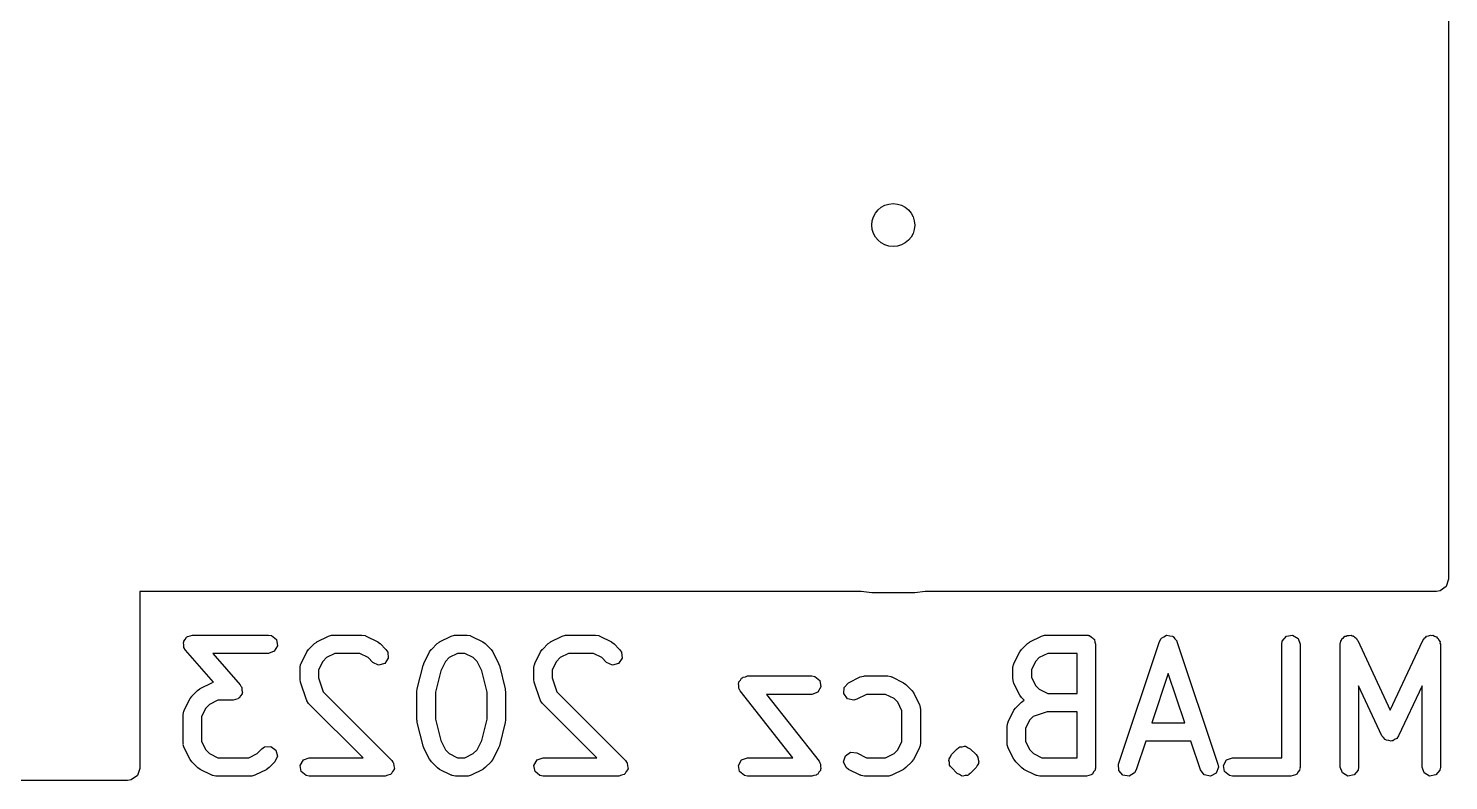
# Model space of a CAD drawing. Extents: x 0.22 to 1.78, y 0.22 to 2.18.
# Drawn here: x 1.3225 to 1.7782, y 0.2218 to 0.4631 of the extents above; entities that cross this region are included whole.
import ezdxf

# ---------------------------------------------------------------- set-up
doc = ezdxf.new("R2010")
doc.units = 0
doc.header["$MEASUREMENT"] = 0
doc.layers.add('BLACK', color=7, linetype='CONTINUOUS')

msp = doc.modelspace()

# ---------------------------------------------------------------- linework, layer by layer
at = {"layer": 'BLACK', "linetype": 'CONTINUOUS'}
for p, q in [((1.77817, 1.3355), (1.77817, 0.286386)), ((1.77548, 0.282679), (1.77427, 0.282488)), ((1.77742, 0.284095), (1.77548, 0.282679)), ((1.77817, 0.286386), (1.77742, 0.284095)), ((1.58973, 0.282488), (1.35822, 0.282488)), ((1.35822, 0.282488), (1.35822, 0.225728)), ((1.59313, 0.28209), (1.58973, 0.282488)), ((1.60687, 0.28209), (1.59313, 0.28209)), ((1.61027, 0.282488), (1.60687, 0.28209)), ((1.77427, 0.282488), (1.61027, 0.282488)), ((1.37223, 0.266071), (1.37235, 0.266275)), ((1.37237, 0.265287), (1.37223, 0.266071)), ((1.37235, 0.266511), (1.37284, 0.267131)), ((1.37235, 0.266275), (1.37235, 0.266511)), ((1.37239, 0.264491), (1.37237, 0.265287)), ((1.37256, 0.264203), (1.37239, 0.264491)), ((1.37284, 0.267131), (1.37324, 0.26782)), ((1.37324, 0.26782), (1.37346, 0.267901)), ((1.37346, 0.267901), (1.37361, 0.268084)), ((1.37361, 0.268084), (1.37439, 0.268239)), ((1.37439, 0.268239), (1.37514, 0.268511)), ((1.37514, 0.268511), (1.39951, 0.268511)), ((1.39951, 0.268511), (1.40052, 0.268333)), ((1.40052, 0.268333), (1.40207, 0.267035)), ((1.40242, 0.265046), (1.40141, 0.263296)), ((1.40207, 0.267035), (1.40242, 0.265046)), ((1.41242, 0.263897), (1.4143, 0.265771)), ((1.4143, 0.265771), (1.41502, 0.266278)), ((1.41502, 0.266278), (1.41506, 0.266325)), ((1.41506, 0.266325), (1.41881, 0.268199)), ((1.41881, 0.268199), (1.4198, 0.268492)), ((1.4198, 0.268492), (1.41997, 0.268451)), ((1.41997, 0.268451), (1.42013, 0.268511)), ((1.42013, 0.268511), (1.42951, 0.268511)), ((1.42951, 0.268511), (1.43052, 0.268333)), ((1.43052, 0.268333), (1.43065, 0.26822)), ((1.43065, 0.26822), (1.43083, 0.268199)), ((1.43083, 0.268199), (1.43458, 0.266325)), ((1.43458, 0.266325), (1.43529, 0.265799)), ((1.43529, 0.265799), (1.43535, 0.265771)), ((1.43535, 0.265771), (1.43722, 0.263897)), ((1.45179, 0.263897), (1.45367, 0.265771)), ((1.45367, 0.265771), (1.45439, 0.266278)), ((1.45439, 0.266278), (1.45443, 0.266325)), ((1.45443, 0.266325), (1.45818, 0.268199)), ((1.45818, 0.268199), (1.45917, 0.268492)), ((1.45917, 0.268492), (1.45934, 0.268451)), ((1.45934, 0.268451), (1.45951, 0.268511)), ((1.45951, 0.268511), (1.46325, 0.268511)), ((1.46325, 0.268511), (1.46426, 0.268333)), ((1.46426, 0.268333), (1.4644, 0.26822)), ((1.4644, 0.26822), (1.46458, 0.268199)), ((1.46458, 0.268199), (1.46832, 0.266325)), ((1.46832, 0.266325), (1.46903, 0.265799)), ((1.46903, 0.265799), (1.46909, 0.265771)), ((1.46909, 0.265771), (1.47097, 0.263897)), ((1.48741, 0.263897), (1.48929, 0.265771)), ((1.48929, 0.265771), (1.49001, 0.266278)), ((1.49001, 0.266278), (1.49006, 0.266325)), ((1.49006, 0.266325), (1.49381, 0.268199)), ((1.49381, 0.268199), (1.49479, 0.268492)), ((1.49479, 0.268492), (1.49496, 0.268451)), ((1.49496, 0.268451), (1.49513, 0.268511)), ((1.49513, 0.268511), (1.5045, 0.268511)), ((1.5045, 0.268511), (1.50551, 0.268333)), ((1.50551, 0.268333), (1.50564, 0.26822)), ((1.50564, 0.26822), (1.50582, 0.268199)), ((1.50582, 0.268199), (1.50957, 0.266325)), ((1.50957, 0.266325), (1.51028, 0.265799)), ((1.51028, 0.265799), (1.51034, 0.265771)), ((1.51034, 0.265771), (1.51221, 0.263897)), ((1.64114, 0.263897), (1.64302, 0.265771)), ((1.64302, 0.265771), (1.64374, 0.266278)), ((1.64374, 0.266278), (1.64379, 0.266325)), ((1.64379, 0.266325), (1.64754, 0.268199)), ((1.64754, 0.268199), (1.64852, 0.268492)), ((1.64852, 0.268492), (1.64869, 0.268451)), ((1.64869, 0.268451), (1.64886, 0.268511)), ((1.64886, 0.268511), (1.66198, 0.268511)), ((1.66198, 0.268511), (1.66236, 0.268443)), ((1.66236, 0.268443), (1.66249, 0.268466)), ((1.66249, 0.268466), (1.66261, 0.268401)), ((1.66261, 0.268401), (1.66299, 0.268333)), ((1.66299, 0.268333), (1.66358, 0.26784)), ((1.66358, 0.26784), (1.66424, 0.267456)), ((1.66424, 0.267456), (1.66433, 0.267206)), ((1.66433, 0.267206), (1.66454, 0.267035)), ((1.66454, 0.267035), (1.66467, 0.266279)), ((1.66467, 0.266279), (1.66493, 0.265558)), ((1.66493, 0.265558), (1.66493, 0.226188)), ((1.6723, 0.227122), (1.68543, 0.266492)), ((1.68543, 0.266492), (1.68591, 0.267394)), ((1.68591, 0.267394), (1.68599, 0.267438)), ((1.68599, 0.267438), (1.68602, 0.267517)), ((1.68602, 0.267517), (1.68684, 0.267962)), ((1.68684, 0.267962), (1.68763, 0.268451)), ((1.68763, 0.268451), (1.68772, 0.268439)), ((1.68772, 0.268439), (1.68779, 0.268479)), ((1.68779, 0.268479), (1.68871, 0.268292)), ((1.68871, 0.268292), (1.68963, 0.268155)), ((1.68963, 0.268155), (1.68969, 0.268091)), ((1.68969, 0.268091), (1.68977, 0.268074)), ((1.68977, 0.268074), (1.69035, 0.267343)), ((1.69035, 0.267343), (1.69097, 0.266644)), ((1.69097, 0.266644), (1.69097, 0.266559)), ((1.69097, 0.266559), (1.69103, 0.266492)), ((1.69103, 0.266492), (1.70415, 0.227122)), ((1.72464, 0.265558), (1.72482, 0.266568)), ((1.72464, 0.229141), (1.72464, 0.265558)), ((1.72482, 0.266568), (1.72612, 0.268115)), ((1.72612, 0.268115), (1.72811, 0.268466)), ((1.72811, 0.268466), (1.72986, 0.267456)), ((1.72986, 0.267456), (1.73055, 0.265558)), ((1.73055, 0.265558), (1.73055, 0.226188)), ((1.74339, 0.265558), (1.74357, 0.266568)), ((1.74339, 0.226188), (1.74339, 0.265558)), ((1.74357, 0.266568), (1.74382, 0.26687)), ((1.74382, 0.26687), (1.74392, 0.267251)), ((1.74392, 0.267251), (1.74445, 0.267621)), ((1.74445, 0.267621), (1.74487, 0.268115)), ((1.74487, 0.268115), (1.74526, 0.268184)), ((1.74526, 0.268184), (1.74558, 0.26841)), ((1.74558, 0.26841), (1.74622, 0.268354)), ((1.74622, 0.268354), (1.74686, 0.268466)), ((1.74686, 0.268466), (1.7472, 0.268269)), ((1.7472, 0.268269), (1.74759, 0.268235)), ((1.74759, 0.268235), (1.74805, 0.267779)), ((1.74805, 0.267779), (1.74861, 0.267456)), ((1.74861, 0.267456), (1.74874, 0.267086)), ((1.74874, 0.267086), (1.74902, 0.266807)), ((1.74902, 0.266807), (1.75947, 0.244419)), ((1.75947, 0.244419), (1.76992, 0.266807)), ((1.76992, 0.266807), (1.7705, 0.267647)), ((1.7705, 0.267647), (1.77086, 0.267813)), ((1.77086, 0.267813), (1.77111, 0.268115)), ((1.77111, 0.268115), (1.77175, 0.268228)), ((1.77175, 0.268228), (1.77233, 0.2685)), ((1.77233, 0.2685), (1.77272, 0.268398)), ((1.77272, 0.268398), (1.7731, 0.268466)), ((1.7731, 0.268466), (1.77366, 0.268144)), ((1.77366, 0.268144), (1.77429, 0.267977)), ((1.77429, 0.267977), (1.77451, 0.267653)), ((1.77451, 0.267653), (1.77485, 0.267456)), ((1.77485, 0.267456), (1.77507, 0.26685)), ((1.77507, 0.26685), (1.77544, 0.266322)), ((1.77544, 0.266322), (1.77541, 0.265929)), ((1.77541, 0.265929), (1.77554, 0.265558)), ((1.77554, 0.265558), (1.77554, 0.226188)), ((1.37258, 0.264082), (1.37256, 0.264203)), ((1.37269, 0.263994), (1.37258, 0.264082)), ((1.37292, 0.263614), (1.37269, 0.263994)), ((1.38188, 0.253369), (1.37292, 0.263614)), ((1.39951, 0.262606), (1.38165, 0.262606)), ((1.38165, 0.262606), (1.39049, 0.252505)), ((1.40141, 0.263296), (1.39951, 0.262606)), ((1.40999, 0.25938), (1.41187, 0.263129)), ((1.41187, 0.263129), (1.4124, 0.263838)), ((1.4124, 0.263838), (1.41242, 0.263897)), ((1.41694, 0.26006), (1.41559, 0.257362)), ((1.41813, 0.261257), (1.41694, 0.26006)), ((1.42083, 0.262606), (1.41813, 0.261257)), ((1.42881, 0.262606), (1.42083, 0.262606)), ((1.43151, 0.261257), (1.42881, 0.262606)), ((1.43305, 0.259721), (1.43151, 0.261257)), ((1.43799, 0.261045), (1.43683, 0.25939)), ((1.43722, 0.263897), (1.43781, 0.263057)), ((1.43781, 0.263057), (1.43799, 0.261045)), ((1.44936, 0.25938), (1.45124, 0.263129)), ((1.45124, 0.263129), (1.45177, 0.263838)), ((1.45177, 0.263838), (1.45179, 0.263897)), ((1.45631, 0.26006), (1.45479, 0.257029)), ((1.4575, 0.261257), (1.45631, 0.26006)), ((1.4602, 0.262606), (1.4575, 0.261257)), ((1.46256, 0.262606), (1.4602, 0.262606)), ((1.46525, 0.261257), (1.46256, 0.262606)), ((1.46645, 0.26006), (1.46525, 0.261257)), ((1.46797, 0.257029), (1.46645, 0.26006)), ((1.47097, 0.263897), (1.47147, 0.263174)), ((1.47147, 0.263174), (1.47152, 0.263129)), ((1.47152, 0.263129), (1.47339, 0.25938)), ((1.48499, 0.25938), (1.48686, 0.263129)), ((1.48686, 0.263129), (1.48739, 0.263838)), ((1.48739, 0.263838), (1.48741, 0.263897)), ((1.49193, 0.26006), (1.49058, 0.257362)), ((1.49313, 0.261257), (1.49193, 0.26006)), ((1.49582, 0.262606), (1.49313, 0.261257)), ((1.5038, 0.262606), (1.49582, 0.262606)), ((1.5065, 0.261257), (1.5038, 0.262606)), ((1.50804, 0.259721), (1.5065, 0.261257)), ((1.51298, 0.261045), (1.51182, 0.25939)), ((1.51221, 0.263897), (1.5128, 0.263057)), ((1.5128, 0.263057), (1.51298, 0.261045)), ((1.63872, 0.25938), (1.64059, 0.263129)), ((1.64059, 0.263129), (1.64112, 0.263838)), ((1.64112, 0.263838), (1.64114, 0.263897)), ((1.64566, 0.26006), (1.64431, 0.257362)), ((1.64686, 0.261257), (1.64566, 0.26006)), ((1.64955, 0.262606), (1.64686, 0.261257)), ((1.65903, 0.262606), (1.64955, 0.262606)), ((1.65903, 0.249763), (1.65903, 0.262606)), ((1.40968, 0.258059), (1.40986, 0.259069)), ((1.40968, 0.25431), (1.40968, 0.258059)), ((1.40986, 0.259069), (1.40997, 0.259204)), ((1.40997, 0.259204), (1.40999, 0.25938)), ((1.41559, 0.257362), (1.41559, 0.254789)), ((1.43488, 0.258867), (1.43305, 0.259721)), ((1.43683, 0.25939), (1.43488, 0.258867)), ((1.44727, 0.251276), (1.44914, 0.258775)), ((1.44914, 0.258775), (1.44935, 0.259241)), ((1.44935, 0.259241), (1.44936, 0.25938)), ((1.45479, 0.257029), (1.45308, 0.250197)), ((1.46968, 0.250197), (1.46797, 0.257029)), ((1.47339, 0.25938), (1.47354, 0.258891)), ((1.47354, 0.258891), (1.47362, 0.258775)), ((1.47362, 0.258775), (1.47549, 0.251276)), ((1.48467, 0.258059), (1.48485, 0.259069)), ((1.48467, 0.25431), (1.48467, 0.258059)), ((1.48485, 0.259069), (1.48497, 0.259204)), ((1.48497, 0.259204), (1.48499, 0.25938)), ((1.49058, 0.257362), (1.49058, 0.254789)), ((1.50987, 0.258867), (1.50804, 0.259721)), ((1.51182, 0.25939), (1.50987, 0.258867)), ((1.55256, 0.255141), (1.55324, 0.255388)), ((1.55324, 0.255388), (1.57387, 0.255388)), ((1.57387, 0.255388), (1.57488, 0.25521)), ((1.57488, 0.25521), (1.57642, 0.253911)), ((1.58942, 0.255076), (1.5904, 0.255368)), ((1.5904, 0.255368), (1.59057, 0.255327)), ((1.59057, 0.255327), (1.59074, 0.255388)), ((1.59074, 0.255388), (1.59824, 0.255388)), ((1.59824, 0.255388), (1.59925, 0.25521)), ((1.59925, 0.25521), (1.59938, 0.255096)), ((1.6384, 0.258059), (1.63858, 0.259069)), ((1.6384, 0.25431), (1.6384, 0.258059)), ((1.63858, 0.259069), (1.6387, 0.259204)), ((1.6387, 0.259204), (1.63872, 0.25938)), ((1.64431, 0.257362), (1.64431, 0.255007)), ((1.68823, 0.256221), (1.68295, 0.24039)), ((1.6935, 0.24039), (1.68823, 0.256221)), ((1.37493, 0.248899), (1.3768, 0.250773)), ((1.3768, 0.250773), (1.37753, 0.25128)), ((1.37753, 0.25128), (1.37757, 0.251326)), ((1.37757, 0.251326), (1.38132, 0.253201)), ((1.38132, 0.253201), (1.38188, 0.253369)), ((1.39049, 0.252505), (1.39072, 0.252125)), ((1.39072, 0.252125), (1.39082, 0.252037)), ((1.39082, 0.252037), (1.39084, 0.251916)), ((1.39084, 0.251916), (1.39102, 0.251627)), ((1.39102, 0.251627), (1.39103, 0.250831)), ((1.39103, 0.250831), (1.39117, 0.250047)), ((1.40971, 0.254249), (1.40968, 0.25431)), ((1.40983, 0.253376), (1.40971, 0.254249)), ((1.41171, 0.247752), (1.40983, 0.253376)), ((1.41559, 0.254789), (1.41709, 0.25028)), ((1.44718, 0.25056), (1.44728, 0.251141)), ((1.44728, 0.251141), (1.44727, 0.251276)), ((1.47549, 0.251276), (1.47553, 0.250688)), ((1.47553, 0.250688), (1.47558, 0.25056)), ((1.4847, 0.254249), (1.48467, 0.25431)), ((1.48483, 0.253376), (1.4847, 0.254249)), ((1.4867, 0.247752), (1.48483, 0.253376)), ((1.49058, 0.254789), (1.49208, 0.25028)), ((1.55034, 0.252948), (1.55049, 0.25322)), ((1.55046, 0.252237), (1.55034, 0.252948)), ((1.55044, 0.251515), (1.55046, 0.252237)), ((1.55066, 0.251096), (1.55044, 0.251515)), ((1.55049, 0.25322), (1.5505, 0.253534)), ((1.5505, 0.253534), (1.55098, 0.254072)), ((1.55069, 0.250959), (1.55066, 0.251096)), ((1.55078, 0.250884), (1.55069, 0.250959)), ((1.55092, 0.250611), (1.55078, 0.250884)), ((1.55098, 0.254072), (1.55135, 0.254697)), ((1.55135, 0.254697), (1.55164, 0.254804)), ((1.55164, 0.254804), (1.55185, 0.255038)), ((1.55185, 0.255038), (1.55256, 0.255141)), ((1.57677, 0.251922), (1.57576, 0.250173)), ((1.57642, 0.253911), (1.57677, 0.251922)), ((1.58416, 0.249718), (1.58428, 0.251735)), ((1.58428, 0.251735), (1.58567, 0.253201)), ((1.58567, 0.253201), (1.58942, 0.255076)), ((1.59938, 0.255096), (1.59956, 0.255076)), ((1.59956, 0.255076), (1.60331, 0.253201)), ((1.60331, 0.253201), (1.60402, 0.252675)), ((1.60402, 0.252675), (1.60408, 0.252648)), ((1.60408, 0.252648), (1.60595, 0.250773)), ((1.60595, 0.250773), (1.60646, 0.25005)), ((1.63846, 0.254144), (1.6384, 0.25431)), ((1.63842, 0.253972), (1.63846, 0.254144)), ((1.63872, 0.252989), (1.63842, 0.253972)), ((1.64059, 0.24924), (1.63872, 0.252989)), ((1.64431, 0.255007), (1.64566, 0.252309)), ((1.64566, 0.252309), (1.64686, 0.251112)), ((1.64686, 0.251112), (1.64955, 0.249763)), ((1.75679, 0.236188), (1.7493, 0.252249)), ((1.7493, 0.252249), (1.7493, 0.226188)), ((1.76964, 0.252249), (1.76214, 0.236188)), ((1.76964, 0.226188), (1.76964, 0.252249)), ((1.3725, 0.244382), (1.37437, 0.248131)), ((1.37437, 0.248131), (1.3749, 0.24884)), ((1.3749, 0.24884), (1.37493, 0.248899)), ((1.38064, 0.246259), (1.37944, 0.245062)), ((1.38334, 0.247607), (1.38064, 0.246259)), ((1.38826, 0.247607), (1.38334, 0.247607)), ((1.38901, 0.24788), (1.38826, 0.247607)), ((1.38979, 0.248034), (1.38901, 0.24788)), ((1.38994, 0.248218), (1.38979, 0.248034)), ((1.39016, 0.248298), (1.38994, 0.248218)), ((1.39056, 0.248988), (1.39016, 0.248298)), ((1.39106, 0.249608), (1.39056, 0.248988)), ((1.39117, 0.250047), (1.39105, 0.249843)), ((1.39105, 0.249843), (1.39106, 0.249608)), ((1.41182, 0.247613), (1.41171, 0.247752)), ((1.41183, 0.247438), (1.41182, 0.247613)), ((1.41242, 0.246598), (1.41183, 0.247438)), ((1.42988, 0.229141), (1.41242, 0.246598)), ((1.41709, 0.25028), (1.4391, 0.228276)), ((1.44718, 0.241186), (1.44718, 0.25056)), ((1.45308, 0.250197), (1.45308, 0.24155)), ((1.46968, 0.24155), (1.46968, 0.250197)), ((1.47558, 0.25056), (1.47558, 0.241186)), ((1.48681, 0.247613), (1.4867, 0.247752)), ((1.48683, 0.247438), (1.48681, 0.247613)), ((1.48741, 0.246598), (1.48683, 0.247438)), ((1.50487, 0.229141), (1.48741, 0.246598)), ((1.49208, 0.25028), (1.51409, 0.228276)), ((1.56779, 0.229141), (1.55092, 0.250611)), ((1.57387, 0.249482), (1.55932, 0.249482)), ((1.55932, 0.249482), (1.57619, 0.228013)), ((1.57576, 0.250173), (1.57387, 0.249482)), ((1.58536, 0.248096), (1.58416, 0.249718)), ((1.58733, 0.247627), (1.58536, 0.248096)), ((1.58831, 0.247919), (1.58733, 0.247627)), ((1.59144, 0.249482), (1.58831, 0.247919)), ((1.59754, 0.249482), (1.59144, 0.249482)), ((1.60024, 0.248134), (1.59754, 0.249482)), ((1.60144, 0.246936), (1.60024, 0.248134)), ((1.60278, 0.244239), (1.60144, 0.246936)), ((1.60646, 0.25005), (1.6065, 0.250006)), ((1.6065, 0.250006), (1.60838, 0.246256)), ((1.60838, 0.246256), (1.60867, 0.245274)), ((1.63927, 0.245149), (1.64114, 0.247024)), ((1.64064, 0.249195), (1.64059, 0.24924)), ((1.64114, 0.248472), (1.64064, 0.249195)), ((1.642, 0.247614), (1.64114, 0.248472)), ((1.64114, 0.247024), (1.64198, 0.247612)), ((1.64198, 0.247612), (1.642, 0.247614)), ((1.64955, 0.249763), (1.65903, 0.249763)), ((1.37219, 0.243061), (1.37237, 0.244071)), ((1.37219, 0.233687), (1.37219, 0.243061)), ((1.37237, 0.244071), (1.37248, 0.244206)), ((1.37248, 0.244206), (1.3725, 0.244382)), ((1.37944, 0.245062), (1.37809, 0.242364)), ((1.37809, 0.242364), (1.37809, 0.234384)), ((1.45308, 0.24155), (1.45479, 0.234718)), ((1.46797, 0.234718), (1.46968, 0.24155)), ((1.60278, 0.234384), (1.60278, 0.244239)), ((1.60867, 0.245274), (1.60863, 0.245102)), ((1.60863, 0.245102), (1.60869, 0.244936)), ((1.60869, 0.244936), (1.60869, 0.233687)), ((1.63684, 0.240632), (1.63872, 0.244382)), ((1.63872, 0.244382), (1.63924, 0.245091)), ((1.63924, 0.245091), (1.63927, 0.245149)), ((1.64483, 0.242355), (1.64378, 0.241312)), ((1.64934, 0.243858), (1.64483, 0.242355)), ((1.65903, 0.243858), (1.64934, 0.243858)), ((1.65903, 0.229141), (1.65903, 0.243858)), ((1.44723, 0.241058), (1.44718, 0.241186)), ((1.44727, 0.24047), (1.44723, 0.241058)), ((1.44914, 0.232971), (1.44727, 0.24047)), ((1.47549, 0.24047), (1.47362, 0.232971)), ((1.47558, 0.241186), (1.47548, 0.240606)), ((1.47548, 0.240606), (1.47549, 0.24047)), ((1.63653, 0.239312), (1.63671, 0.240322)), ((1.63653, 0.233687), (1.63653, 0.239312)), ((1.63671, 0.240322), (1.63682, 0.240457)), ((1.63682, 0.240457), (1.63684, 0.240632)), ((1.64378, 0.241312), (1.64244, 0.238615)), ((1.64244, 0.238615), (1.64244, 0.234384)), ((1.68295, 0.24039), (1.6935, 0.24039)), ((1.37225, 0.233521), (1.37219, 0.233687)), ((1.37221, 0.23335), (1.37225, 0.233521)), ((1.3725, 0.232367), (1.37221, 0.23335)), ((1.37809, 0.234384), (1.37944, 0.231687)), ((1.39742, 0.232026), (1.39826, 0.232614)), ((1.39826, 0.232614), (1.40028, 0.23279)), ((1.40028, 0.23279), (1.40193, 0.231631)), ((1.44922, 0.232855), (1.44914, 0.232971)), ((1.44936, 0.232367), (1.44922, 0.232855)), ((1.45479, 0.234718), (1.45631, 0.231687)), ((1.46645, 0.231687), (1.46797, 0.234718)), ((1.47341, 0.232506), (1.47339, 0.232367)), ((1.47362, 0.232971), (1.47341, 0.232506)), ((1.60144, 0.231687), (1.60278, 0.234384)), ((1.6084, 0.232542), (1.60838, 0.232367)), ((1.60851, 0.232677), (1.6084, 0.232542)), ((1.60869, 0.233687), (1.60851, 0.232677)), ((1.62092, 0.232357), (1.62104, 0.232391)), ((1.62104, 0.232391), (1.62105, 0.232395)), ((1.62105, 0.232395), (1.62113, 0.232495)), ((1.62113, 0.232495), (1.62121, 0.232509)), ((1.62121, 0.232509), (1.62136, 0.232614)), ((1.62136, 0.232614), (1.62213, 0.232681)), ((1.62213, 0.232681), (1.62287, 0.232879)), ((1.62287, 0.232879), (1.62299, 0.232822)), ((1.62299, 0.232822), (1.62312, 0.232846)), ((1.62312, 0.232846), (1.62324, 0.232778)), ((1.62324, 0.232778), (1.62337, 0.23279)), ((1.62337, 0.23279), (1.624, 0.23235)), ((1.63659, 0.233521), (1.63653, 0.233687)), ((1.63655, 0.23335), (1.63659, 0.233521)), ((1.63684, 0.232367), (1.63655, 0.23335)), ((1.64244, 0.234384), (1.64378, 0.231687)), ((1.68098, 0.234484), (1.6779, 0.225254)), ((1.69547, 0.234484), (1.68098, 0.234484)), ((1.69855, 0.225254), (1.69547, 0.234484)), ((1.75733, 0.235646), (1.75679, 0.236188)), ((1.75777, 0.235019), (1.75733, 0.235646)), ((1.75803, 0.234949), (1.75777, 0.235019)), ((1.75822, 0.23476), (1.75803, 0.234949)), ((1.75898, 0.234694), (1.75822, 0.23476)), ((1.75972, 0.234495), (1.75898, 0.234694)), ((1.75997, 0.234608), (1.75972, 0.234495)), ((1.76023, 0.234585), (1.75997, 0.234608)), ((1.76086, 0.235025), (1.76023, 0.234585)), ((1.76155, 0.235348), (1.76086, 0.235025)), ((1.76178, 0.235669), (1.76155, 0.235348)), ((1.76189, 0.235744), (1.76178, 0.235669)), ((1.76192, 0.23587), (1.76189, 0.235744)), ((1.76214, 0.236188), (1.76192, 0.23587)), ((1.37437, 0.228617), (1.3725, 0.232367)), ((1.37442, 0.228573), (1.37437, 0.228617)), ((1.37493, 0.22785), (1.37442, 0.228573)), ((1.3768, 0.225975), (1.37493, 0.22785)), ((1.37944, 0.231687), (1.38064, 0.23049)), ((1.38064, 0.23049), (1.38334, 0.229141)), ((1.38334, 0.229141), (1.39319, 0.229141)), ((1.39319, 0.229141), (1.39589, 0.23049)), ((1.39589, 0.23049), (1.39742, 0.232026)), ((1.4016, 0.22785), (1.39973, 0.225975)), ((1.40245, 0.22968), (1.4016, 0.22785)), ((1.40193, 0.231631), (1.40245, 0.22968)), ((1.40973, 0.226701), (1.41074, 0.22845)), ((1.41074, 0.22845), (1.41264, 0.229141)), ((1.41264, 0.229141), (1.42988, 0.229141)), ((1.4391, 0.228276), (1.43947, 0.227748)), ((1.45124, 0.228617), (1.44936, 0.232367)), ((1.45129, 0.228573), (1.45124, 0.228617)), ((1.45179, 0.22785), (1.45129, 0.228573)), ((1.45367, 0.225975), (1.45179, 0.22785)), ((1.45631, 0.231687), (1.4575, 0.23049)), ((1.4575, 0.23049), (1.4602, 0.229141)), ((1.4602, 0.229141), (1.46256, 0.229141)), ((1.46256, 0.229141), (1.46525, 0.23049)), ((1.46525, 0.23049), (1.46645, 0.231687)), ((1.47097, 0.22785), (1.46909, 0.225975)), ((1.47099, 0.227908), (1.47097, 0.22785)), ((1.47152, 0.228617), (1.47099, 0.227908)), ((1.47339, 0.232367), (1.47152, 0.228617)), ((1.48472, 0.226701), (1.48573, 0.22845)), ((1.48573, 0.22845), (1.48763, 0.229141)), ((1.48763, 0.229141), (1.50487, 0.229141)), ((1.51409, 0.228276), (1.51446, 0.227748)), ((1.55034, 0.226701), (1.55135, 0.22845)), ((1.55135, 0.22845), (1.55324, 0.229141)), ((1.55324, 0.229141), (1.56779, 0.229141)), ((1.57619, 0.228013), (1.57633, 0.227739)), ((1.58404, 0.227886), (1.58462, 0.229822)), ((1.58484, 0.226033), (1.58404, 0.227886)), ((1.58462, 0.229822), (1.5863, 0.230935)), ((1.5863, 0.230935), (1.58831, 0.230704)), ((1.58831, 0.230704), (1.59144, 0.229141)), ((1.59144, 0.229141), (1.59754, 0.229141)), ((1.59754, 0.229141), (1.60024, 0.23049)), ((1.60024, 0.23049), (1.60144, 0.231687)), ((1.60595, 0.22785), (1.60408, 0.225975)), ((1.60598, 0.227908), (1.60595, 0.22785)), ((1.6065, 0.228617), (1.60598, 0.227908)), ((1.60838, 0.232367), (1.6065, 0.228617)), ((1.61779, 0.22832), (1.61791, 0.228562)), ((1.61799, 0.227579), (1.61779, 0.22832)), ((1.61788, 0.228827), (1.61832, 0.229456)), ((1.61791, 0.228562), (1.61788, 0.228827)), ((1.61832, 0.229456), (1.61865, 0.230151)), ((1.61865, 0.230151), (1.62052, 0.232026)), ((1.62052, 0.232026), (1.62084, 0.232249)), ((1.62084, 0.232249), (1.62092, 0.232357)), ((1.624, 0.23235), (1.6247, 0.232026)), ((1.6247, 0.232026), (1.62657, 0.230151)), ((1.62657, 0.230151), (1.6268, 0.229832)), ((1.6268, 0.229832), (1.6269, 0.229757)), ((1.6269, 0.229757), (1.62694, 0.22963)), ((1.62694, 0.22963), (1.62716, 0.229311)), ((1.62716, 0.229311), (1.62723, 0.228547)), ((1.62723, 0.228547), (1.62743, 0.227806)), ((1.63872, 0.228617), (1.63684, 0.232367)), ((1.63876, 0.228573), (1.63872, 0.228617)), ((1.63927, 0.22785), (1.63876, 0.228573)), ((1.64114, 0.225975), (1.63927, 0.22785)), ((1.64378, 0.231687), (1.64498, 0.23049)), ((1.64498, 0.23049), (1.64768, 0.229141)), ((1.64768, 0.229141), (1.65903, 0.229141)), ((1.70594, 0.226701), (1.70695, 0.22845)), ((1.70695, 0.22845), (1.70885, 0.229141)), ((1.70885, 0.229141), (1.72464, 0.229141)), ((1.35748, 0.223437), (1.35553, 0.222021)), ((1.35822, 0.225728), (1.35748, 0.223437)), ((1.37686, 0.225948), (1.3768, 0.225975)), ((1.37757, 0.225422), (1.37686, 0.225948)), ((1.38132, 0.223547), (1.37757, 0.225422)), ((1.38149, 0.223527), (1.38132, 0.223547)), ((1.38163, 0.223414), (1.38149, 0.223527)), ((1.38264, 0.223235), (1.38163, 0.223414)), ((1.39405, 0.223296), (1.39389, 0.223235)), ((1.39423, 0.223255), (1.39405, 0.223296)), ((1.39521, 0.223547), (1.39423, 0.223255)), ((1.39896, 0.225422), (1.39521, 0.223547)), ((1.399, 0.225469), (1.39896, 0.225422)), ((1.39973, 0.225975), (1.399, 0.225469)), ((1.41008, 0.224712), (1.40973, 0.226701)), ((1.41163, 0.223414), (1.41008, 0.224712)), ((1.41264, 0.223235), (1.41163, 0.223414)), ((1.43784, 0.223539), (1.43701, 0.223235)), ((1.4387, 0.223769), (1.43784, 0.223539)), ((1.43878, 0.22388), (1.4387, 0.223769)), ((1.43891, 0.223926), (1.43878, 0.22388)), ((1.43935, 0.224696), (1.43891, 0.223926)), ((1.43986, 0.225424), (1.43935, 0.224696)), ((1.43947, 0.227748), (1.43956, 0.227665)), ((1.43956, 0.227665), (1.43958, 0.227586)), ((1.43958, 0.227586), (1.43968, 0.227436)), ((1.43968, 0.227436), (1.43976, 0.226551)), ((1.43976, 0.226551), (1.43992, 0.225675)), ((1.43992, 0.225675), (1.43985, 0.225559)), ((1.43985, 0.225559), (1.43986, 0.225424)), ((1.45373, 0.225948), (1.45367, 0.225975)), ((1.45443, 0.225422), (1.45373, 0.225948)), ((1.45818, 0.223547), (1.45443, 0.225422)), ((1.45836, 0.223527), (1.45818, 0.223547)), ((1.4585, 0.223414), (1.45836, 0.223527)), ((1.45951, 0.223235), (1.4585, 0.223414)), ((1.46342, 0.223296), (1.46325, 0.223235)), ((1.46359, 0.223255), (1.46342, 0.223296)), ((1.46458, 0.223547), (1.46359, 0.223255)), ((1.46832, 0.225422), (1.46458, 0.223547)), ((1.46837, 0.225469), (1.46832, 0.225422)), ((1.46909, 0.225975), (1.46837, 0.225469)), ((1.48507, 0.224712), (1.48472, 0.226701)), ((1.48662, 0.223414), (1.48507, 0.224712)), ((1.48763, 0.223235), (1.48662, 0.223414)), ((1.51283, 0.223539), (1.512, 0.223235)), ((1.51369, 0.223769), (1.51283, 0.223539)), ((1.51377, 0.22388), (1.51369, 0.223769)), ((1.5139, 0.223926), (1.51377, 0.22388)), ((1.51434, 0.224696), (1.5139, 0.223926)), ((1.51485, 0.225424), (1.51434, 0.224696)), ((1.51446, 0.227748), (1.51456, 0.227665)), ((1.51456, 0.227665), (1.51457, 0.227586)), ((1.51457, 0.227586), (1.51467, 0.227436)), ((1.51467, 0.227436), (1.51475, 0.226551)), ((1.51475, 0.226551), (1.51491, 0.225675)), ((1.51491, 0.225675), (1.51484, 0.225559)), ((1.51484, 0.225559), (1.51485, 0.225424)), ((1.55069, 0.224712), (1.55034, 0.226701)), ((1.55223, 0.223414), (1.55069, 0.224712)), ((1.55324, 0.223235), (1.55223, 0.223414)), ((1.57454, 0.223482), (1.57387, 0.223235)), ((1.57526, 0.223585), (1.57454, 0.223482)), ((1.57547, 0.223819), (1.57526, 0.223585)), ((1.57576, 0.223926), (1.57547, 0.223819)), ((1.57612, 0.224552), (1.57576, 0.223926)), ((1.57661, 0.22509), (1.57612, 0.224552)), ((1.57633, 0.227739), (1.57642, 0.227665)), ((1.57642, 0.227665), (1.57645, 0.227528)), ((1.57645, 0.227528), (1.57667, 0.227108)), ((1.57662, 0.225404), (1.57661, 0.22509)), ((1.57677, 0.225675), (1.57662, 0.225404)), ((1.57667, 0.227108), (1.57665, 0.226387)), ((1.57665, 0.226387), (1.57677, 0.225675)), ((1.58567, 0.225422), (1.58484, 0.226033)), ((1.58942, 0.223547), (1.58567, 0.225422)), ((1.58959, 0.223527), (1.58942, 0.223547)), ((1.58973, 0.223414), (1.58959, 0.223527)), ((1.59074, 0.223235), (1.58973, 0.223414)), ((1.5984, 0.223296), (1.59824, 0.223235)), ((1.59858, 0.223255), (1.5984, 0.223296)), ((1.59956, 0.223547), (1.59858, 0.223255)), ((1.60331, 0.225422), (1.59956, 0.223547)), ((1.60335, 0.225469), (1.60331, 0.225422)), ((1.60408, 0.225975), (1.60335, 0.225469)), ((1.61806, 0.226815), (1.61799, 0.227579)), ((1.61828, 0.226496), (1.61806, 0.226815)), ((1.61832, 0.226369), (1.61828, 0.226496)), ((1.61842, 0.226294), (1.61832, 0.226369)), ((1.61865, 0.225975), (1.61842, 0.226294)), ((1.62052, 0.2241), (1.61865, 0.225975)), ((1.62122, 0.223776), (1.62052, 0.2241)), ((1.62185, 0.223336), (1.62122, 0.223776)), ((1.62198, 0.223348), (1.62185, 0.223336)), ((1.6221, 0.22328), (1.62198, 0.223348)), ((1.62223, 0.223304), (1.6221, 0.22328)), ((1.62235, 0.223247), (1.62223, 0.223304)), ((1.62309, 0.223445), (1.62235, 0.223247)), ((1.62386, 0.223512), (1.62309, 0.223445)), ((1.62401, 0.223617), (1.62386, 0.223512)), ((1.62409, 0.223631), (1.62401, 0.223617)), ((1.62417, 0.223731), (1.62409, 0.223631)), ((1.62418, 0.223736), (1.62417, 0.223731)), ((1.6243, 0.223769), (1.62418, 0.223736)), ((1.62438, 0.223877), (1.6243, 0.223769)), ((1.6247, 0.2241), (1.62438, 0.223877)), ((1.62657, 0.225975), (1.6247, 0.2241)), ((1.6269, 0.22667), (1.62657, 0.225975)), ((1.62734, 0.227299), (1.6269, 0.22667)), ((1.62743, 0.227806), (1.62731, 0.227564)), ((1.62731, 0.227564), (1.62734, 0.227299)), ((1.6412, 0.225948), (1.64114, 0.225975)), ((1.64191, 0.225422), (1.6412, 0.225948)), ((1.64566, 0.223547), (1.64191, 0.225422)), ((1.64584, 0.223527), (1.64566, 0.223547)), ((1.64597, 0.223414), (1.64584, 0.223527)), ((1.64698, 0.223235), (1.64597, 0.223414)), ((1.6627, 0.223498), (1.66198, 0.223235)), ((1.66346, 0.223631), (1.6627, 0.223498)), ((1.66363, 0.223835), (1.66346, 0.223631)), ((1.66388, 0.223926), (1.66363, 0.223835)), ((1.66426, 0.224591), (1.66388, 0.223926)), ((1.66475, 0.225178), (1.66426, 0.224591)), ((1.66482, 0.225562), (1.66475, 0.225178)), ((1.66489, 0.225675), (1.66482, 0.225562)), ((1.66493, 0.226188), (1.66486, 0.225805)), ((1.66486, 0.225805), (1.66489, 0.225675)), ((1.67236, 0.225103), (1.6723, 0.227122)), ((1.6737, 0.223592), (1.67236, 0.225103)), ((1.6757, 0.223295), (1.6737, 0.223592)), ((1.67742, 0.224353), (1.6757, 0.223295)), ((1.6779, 0.225254), (1.67742, 0.224353)), ((1.6998, 0.223672), (1.69855, 0.225254)), ((1.70178, 0.223267), (1.6998, 0.223672)), ((1.70356, 0.224229), (1.70178, 0.223267)), ((1.7043, 0.226108), (1.70356, 0.224229)), ((1.70415, 0.227122), (1.7043, 0.226108)), ((1.70629, 0.224712), (1.70594, 0.226701)), ((1.70784, 0.223414), (1.70629, 0.224712)), ((1.70885, 0.223235), (1.70784, 0.223414)), ((1.72832, 0.223498), (1.7276, 0.223235)), ((1.72907, 0.223631), (1.72832, 0.223498)), ((1.72924, 0.223835), (1.72907, 0.223631)), ((1.72949, 0.223926), (1.72924, 0.223835)), ((1.72988, 0.224591), (1.72949, 0.223926)), ((1.73037, 0.225178), (1.72988, 0.224591)), ((1.73044, 0.225562), (1.73037, 0.225178)), ((1.7305, 0.225675), (1.73044, 0.225562)), ((1.73055, 0.226188), (1.73048, 0.225805)), ((1.73048, 0.225805), (1.7305, 0.225675)), ((1.74408, 0.22429), (1.74339, 0.226188)), ((1.74583, 0.22328), (1.74408, 0.22429)), ((1.74782, 0.223631), (1.74583, 0.22328)), ((1.74912, 0.225178), (1.74782, 0.223631)), ((1.7493, 0.226188), (1.74912, 0.225178)), ((1.77033, 0.22429), (1.76964, 0.226188)), ((1.77208, 0.22328), (1.77033, 0.22429)), ((1.77407, 0.223631), (1.77208, 0.22328)), ((1.77537, 0.225178), (1.77407, 0.223631)), ((1.77554, 0.226188), (1.77537, 0.225178)), ((1.35432, 0.221831), (0.225728, 0.221831)), ((1.35553, 0.222021), (1.35432, 0.221831)), ((1.39389, 0.223235), (1.38264, 0.223235)), ((1.43701, 0.223235), (1.41264, 0.223235)), ((1.46325, 0.223235), (1.45951, 0.223235)), ((1.512, 0.223235), (1.48763, 0.223235)), ((1.57387, 0.223235), (1.55324, 0.223235)), ((1.59824, 0.223235), (1.59074, 0.223235)), ((1.66198, 0.223235), (1.64698, 0.223235)), ((1.7276, 0.223235), (1.70885, 0.223235))]:
    msp.add_line(p, q, dxfattribs=at)
at = {"layer": 'BLACK'}
msp.add_circle((1.6, 0.4), 0.00689, dxfattribs=at)

doc.saveas('drawing.dxf')
